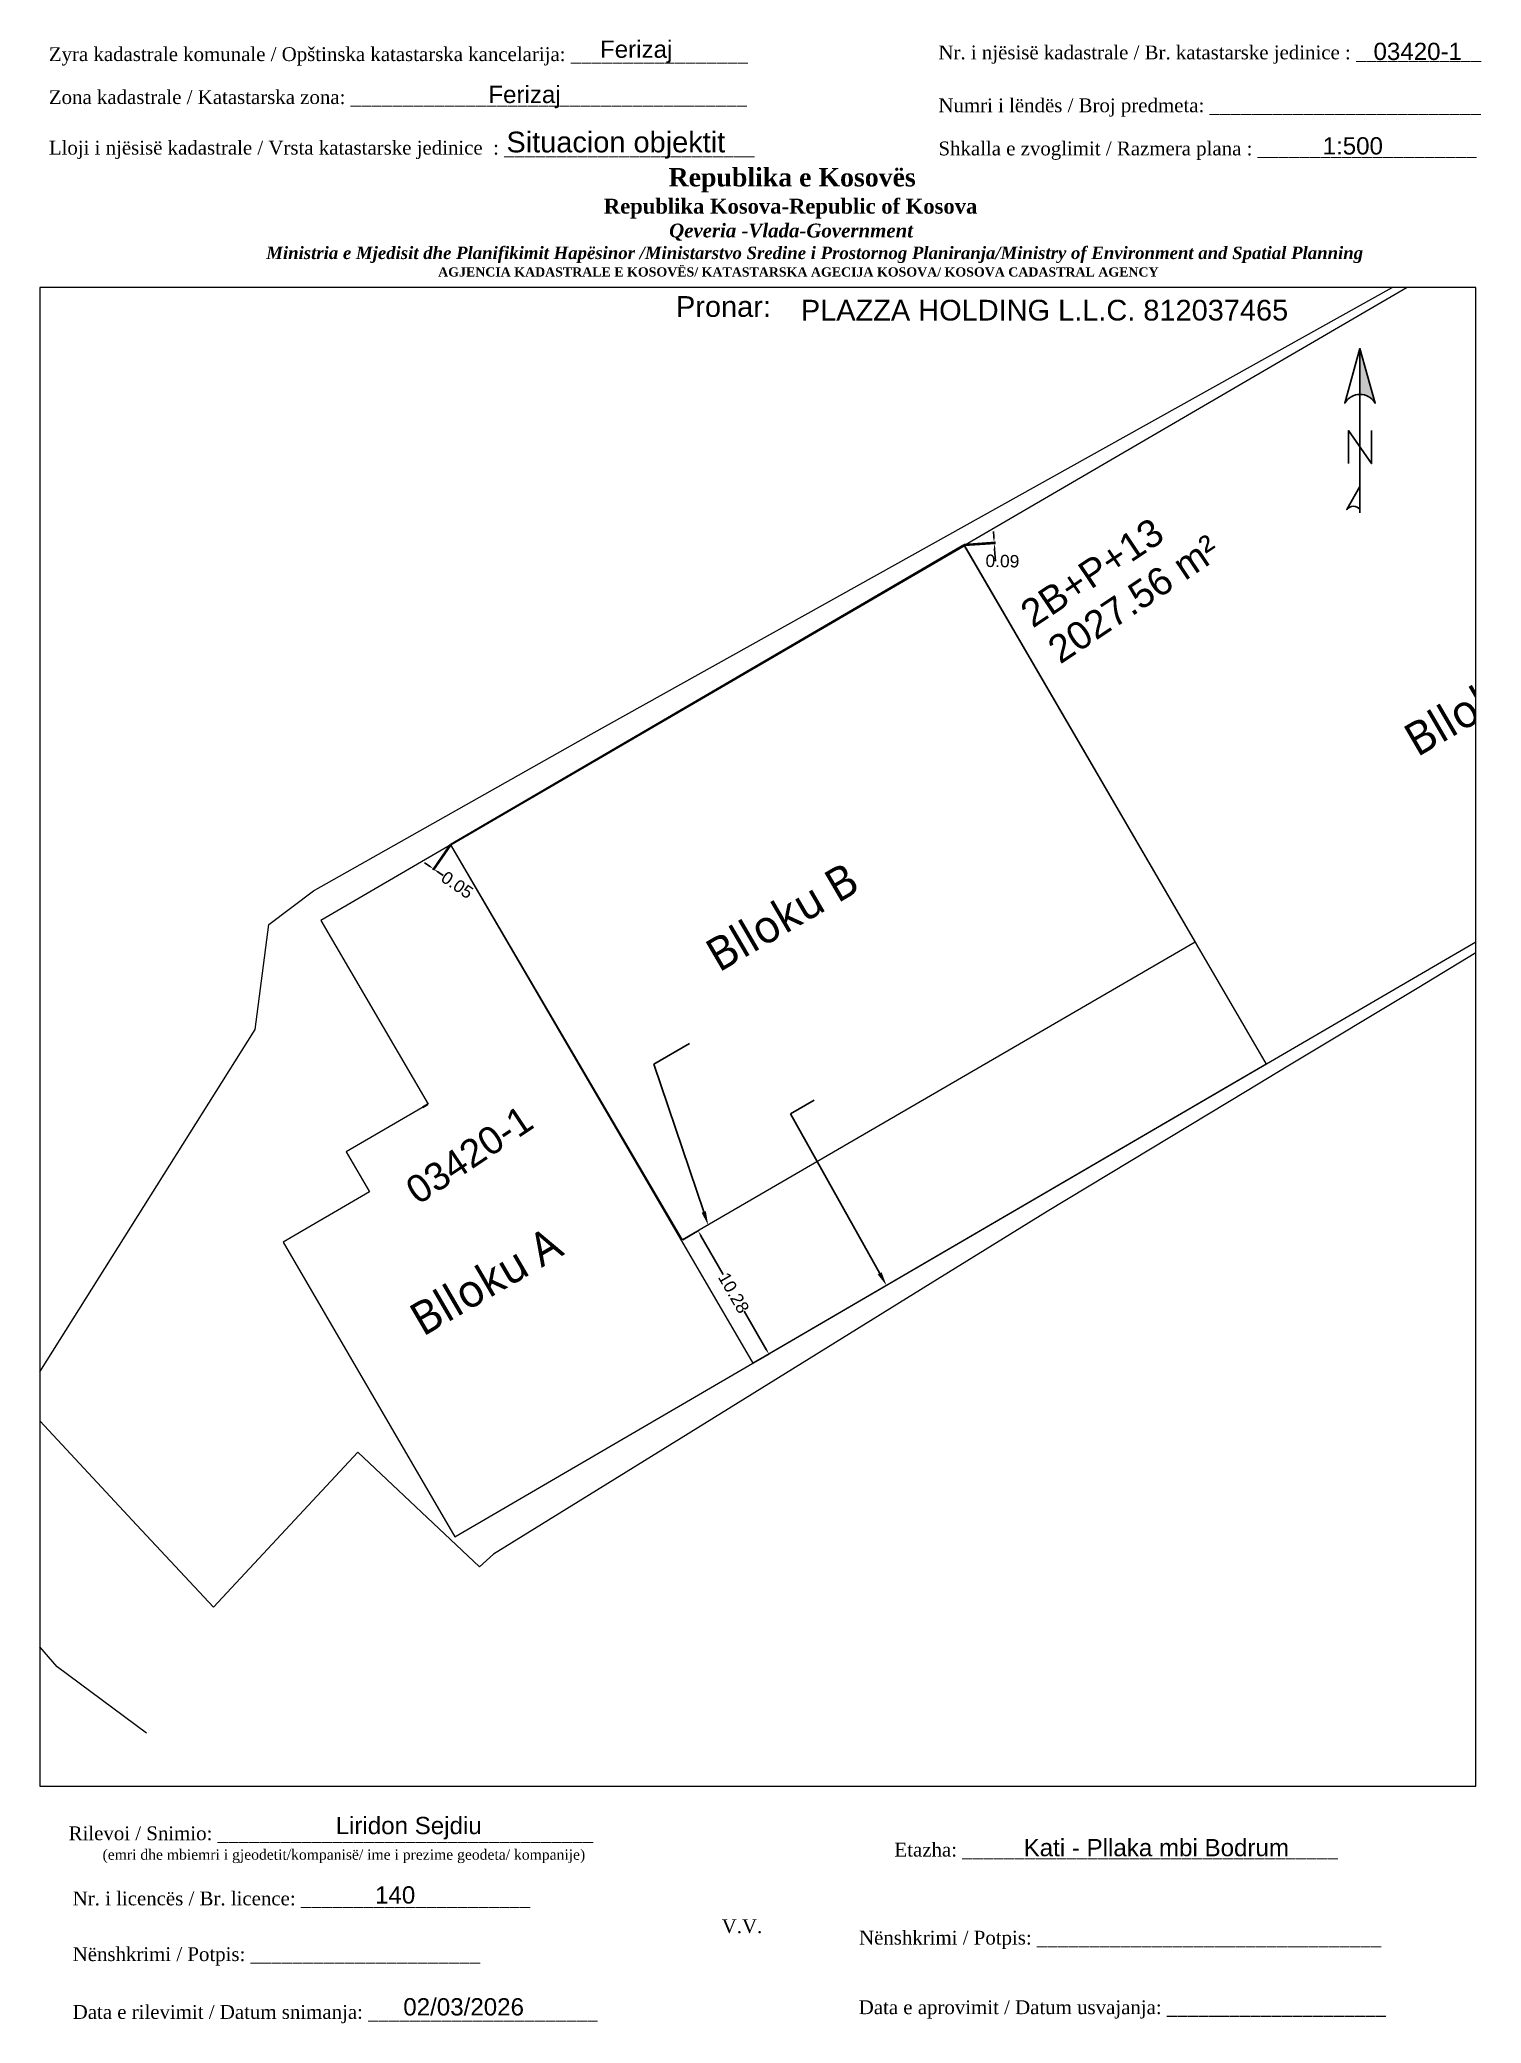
# Paper-space layout 'Layout1' of a CAD drawing. Header units: metres, sheet in millimetres. Extents: x 0 to 209, y 3 to 291.
# The model-space entities are those that its viewports show. They can reach past a viewport. Long polylines and large blocks are cut down to what shows.
import ezdxf
from ezdxf import colors
from ezdxf.entities.mleader import LeaderData, LeaderLine
from ezdxf.math import Vec2, Vec3

# ---------------------------------------------------------------- set-up
doc = ezdxf.new("R2010")
doc.units = ezdxf.units.M
for name, color, linetype, lineweight in [('asfalt pikat', 183, 'Continuous', 0), ('b1 projekt', 7, 'Continuous', 0), ('b2 projekt', 7, 'Continuous', 0), ('Drawing & Figure_Pen_No__101', 252, 'Continuous', 13), ('Korniza e jashtme', 7, 'Continuous', 0), ('korniza txt', 7, 'Continuous', 0), ('Parc-Baz', 7, 'Continuous', 0), ('pllaka mbi bodrum ekzekutimi', 1, 'Continuous', 0), ('projekti b2', 5, 'Continuous', 0)]:
    doc.layers.add(name, color=color, linetype=linetype, lineweight=lineweight)
doc.styles.add('GENERATED_STYLE_2', font='Microsoft YaHei UI.ttf')
doc.styles.get("Standard").update_dxf_attribs({"font": 'arial.ttf'})
doc.dimstyles.get("Standard").update_dxf_attribs({"dimtxt": 0.18, "dimasz": 0.18, "dimexe": 0.18, "dimexo": 0.0625, "dimgap": 0.09, "dimtad": 0, "dimtih": 1, "dimtoh": 1, "dimdec": 4, "dimzin": 0, "dimdsep": 46, "dimtxsty": 'Standard', "dimcen": 0.09, "dimadec": 0, "dimazin": 0, "dimtfac": 1, "dimtdec": 4, "dimtofl": 0, "dimtmove": 0, "dimatfit": 3, "dimfxl": 1, "dimtolj": 1, "dimtzin": 0, "dimarcsym": 0})

# ---------------------------------------------------------------- blocks, each defined once
blk = doc.blocks.new('*U34')
at = {"linetype": 'ByBlock', "lineweight": -2}
blk.add_hatch(color=0, dxfattribs=at).paths.add_polyline_path([(0, 562), (0, 301, -0.269143), (87, 250)])
at = {"color": 0, "linetype": 'ByBlock', "lineweight": -2}
for points in [[(87, 250, 0.580323), (-87, 250), (0, 562), (87, 250), (0, 562), (0, 300)], [(0, -356, 0.5), (-75, -356), (0, -225)]]:
    blk.add_lwpolyline(points, format="xyb", dxfattribs=at)
for points in [[(0, -375), (0, 562)], [(-66, -94), (-66, 94), (66, -94), (66, 94)]]:
    blk.add_lwpolyline(points, dxfattribs=at)
blk = doc.blocks.new('*D52')
at = {"layer": 'Defpoints', "color": 0, "transparency": 16777216}
for p in [(7511217.37, 4693166.38, 623.83), (7511217.38, 4693166.29), (7511219.56, 4693166.52)]:
    blk.add_point(p, dxfattribs=at)
at = {"layer": 'pllaka mbi bodrum ekzekutimi', "color": 0, "lineweight": -2, "transparency": 16777216}
for p, q in [((7511219.53, 4693166.92), (7511219.51, 4693167.32)), ((7511217.4, 4693166.38), (7511219.65, 4693166.53)), ((7511217.41, 4693166.29), (7511219.66, 4693166.44)), ((7511219.59, 4693166.03), (7511219.65, 4693165.17))]:
    blk.add_line(p, q, dxfattribs=at)
at = {"layer": 'pllaka mbi bodrum ekzekutimi', "color": 0, "transparency": 16777216}
for points in [[(7511219.6, 4693166.93), (7511219.47, 4693166.92), (7511219.56, 4693166.52)], [(7511219.66, 4693166.04), (7511219.53, 4693166.03), (7511219.57, 4693166.43)]]:
    blk.add_solid(points, dxfattribs=at)
at = {"layer": 'pllaka mbi bodrum ekzekutimi', "color": 0, "transparency": 16777216, "insert": (7511220.16, 4693165.17), "char_height": 0.9, "attachment_point": 5, "rotation": 359}
blk.add_mtext('\\A1;0.09', dxfattribs=at)
blk = doc.blocks.new('*D53')
at = {"layer": 'Defpoints', "color": 0, "transparency": 16777216}
for p in [(7511180.18, 4693144.66, 623.82), (7511180.23, 4693144.63), (7511179.01, 4693142.85)]:
    blk.add_point(p, dxfattribs=at)
at = {"layer": 'pllaka mbi bodrum ekzekutimi', "color": 0, "lineweight": -2, "transparency": 16777216}
for p, q in [((7511180.17, 4693144.64), (7511178.92, 4693142.81)), ((7511180.21, 4693144.61), (7511178.96, 4693142.78)), ((7511178.64, 4693143.11), (7511178.31, 4693143.33)), ((7511179.34, 4693142.63), (7511179.67, 4693142.4))]:
    blk.add_line(p, q, dxfattribs=at)
at = {"layer": 'pllaka mbi bodrum ekzekutimi', "color": 0, "transparency": 16777216}
for points in [[(7511178.68, 4693143.16), (7511178.6, 4693143.05), (7511178.97, 4693142.88)], [(7511179.38, 4693142.68), (7511179.3, 4693142.57), (7511179.01, 4693142.85)]]:
    blk.add_solid(points, dxfattribs=at)
at = {"layer": 'pllaka mbi bodrum ekzekutimi', "color": 0, "transparency": 16777216, "insert": (7511180.68, 4693141.72), "char_height": 0.9, "attachment_point": 5, "rotation": 325.6679}
blk.add_mtext('\\A1;0.05', dxfattribs=at)
blk = doc.blocks.new('*D54')
at = {"layer": 'Defpoints', "color": 0, "transparency": 16777216}
for p in [(7511196.99, 4693116.01, 623.78), (7511202.11, 4693107.09), (7511203.25, 4693107.75)]:
    blk.add_point(p, dxfattribs=at)
at = {"layer": 'pllaka mbi bodrum ekzekutimi', "color": 0, "lineweight": -2, "transparency": 16777216}
for p, q in [((7511197.02, 4693116.03), (7511198.21, 4693116.71)), ((7511198.33, 4693116.32), (7511199.94, 4693113.5)), ((7511203.05, 4693108.09), (7511201.46, 4693110.86)), ((7511202.13, 4693107.11), (7511203.32, 4693107.79))]:
    blk.add_line(p, q, dxfattribs=at)
at = {"layer": 'pllaka mbi bodrum ekzekutimi', "color": 0, "transparency": 16777216}
for points in [[(7511198.38, 4693116.35), (7511198.27, 4693116.29), (7511198.13, 4693116.67)], [(7511203.1, 4693108.13), (7511202.99, 4693108.06), (7511203.25, 4693107.75)]]:
    blk.add_solid(points, dxfattribs=at)
at = {"layer": 'pllaka mbi bodrum ekzekutimi', "color": 0, "transparency": 16777216, "insert": (7511200.7, 4693112.18), "char_height": 0.9, "attachment_point": 5, "rotation": 299.851}
blk.add_mtext('\\A1;10.28', dxfattribs=at)

msp = doc.modelspace()

# ---------------------------------------------------------------- linework, layer by layer
at = {"color": 7, "linetype": 'Continuous', "lineweight": 30}
msp.add_line((7511178.521, 4693125.814), (7511178.175, 4693125.612), dxfattribs=at)
at = {"layer": 'asfalt pikat'}
msp.add_polyline3d([(7511158.191, 4693080.299, 623.644), (7511151.717, 4693085.089, 623.726), (7511147.242, 4693090.254, 623.794), (7511139.618, 4693101.488, 623.972)], dxfattribs=at)
at = {"layer": 'b1 projekt', "lineweight": 13}
msp.add_lwpolyline([(7511202.106, 4693107.094), (7511180.227, 4693144.633), (7511217.377, 4693166.286), (7511239.257, 4693128.746)], close=True, dxfattribs=at)
at = {"layer": 'Parc-Baz', "flags": 128}
for points in [[(7511182.297, 4693092.338), (7511173.489, 4693100.651), (7511163.042, 4693089.419), (7511157.49, 4693095.35), (7511149.107, 4693104.338), (7511166.048, 4693131.246), (7511167.048, 4693138.865), (7511170.27, 4693141.29), (7511190.39, 4693152.64), (7511265.6, 4693194.599)], [(7511257.308, 4693138.522), (7511250.183, 4693134.227), (7511240.833, 4693128.591), (7511237.876, 4693126.808), (7511230.89, 4693122.597), (7511223.387, 4693118.074), (7511214.925, 4693112.833), (7511196.886, 4693101.661), (7511183.316, 4693093.257), (7511182.297, 4693092.338)]]:
    msp.add_lwpolyline(points, dxfattribs=at)
at = {"layer": 'pllaka mbi bodrum ekzekutimi', "lineweight": 13}
msp.add_lwpolyline([(7511196.988, 4693116.012), (7511180.184, 4693144.662), (7511217.371, 4693166.378), (7511234.116, 4693137.564)], close=True, dxfattribs=at)
at = {"layer": 'projekti b2'}
msp.add_lwpolyline([(7511283.772, 4693158.222), (7511263.429, 4693193.126), (7511170.809, 4693139.144), (7511178.564, 4693125.839), (7511172.646, 4693122.39), (7511174.333, 4693119.495), (7511168.069, 4693115.845), (7511180.507, 4693094.505), (7511270.23, 4693146.799), (7511268.694, 4693149.434), (7511283.772, 4693158.222)], close=True, dxfattribs=at)

# ---------------------------------------------------------------- texts
msp.add_text('2B+P+13', height=2, rotation=33.79361).set_placement((7511222.354, 4693160.276))
at = {"color": 0}
msp.add_text('2027.56 m²', height=2, rotation=33.79361, dxfattribs=at).set_placement((7511224.34, 4693157.671))
at = {"layer": 'Drawing & Figure_Pen_No__101', "color": 252, "linetype": 'Continuous', "lineweight": 13, "char_height": 2.4, "attachment_point": 8, "rotation": 30.23545, "style": 'GENERATED_STYLE_2'}
for s, insert in [('\\A1;Blloku C', (7511255.357, 4693153.916)), ('\\A1;Blloku B', (7511204.816, 4693138.34)), ('\\A1;Blloku A', (7511183.367, 4693111.958))]:
    msp.add_mtext(s, dxfattribs=dict(at, insert=insert))
at = {"layer": 'Parc-Baz'}
msp.add_text('03420-1', height=2, rotation=33.79361, dxfattribs=at).set_placement((7511177.844, 4693118.509))

# ---------------------------------------------------------------- dimensions: what is measured, and where the dimension line sits
at = {"layer": 'pllaka mbi bodrum ekzekutimi', "color": 5}
dim = msp.add_linear_dim(base=(7511219.561, 4693166.523), p1=(7511217.377, 4693166.286), p2=(7511217.371, 4693166.378, 623.827), angle=93.78843, dimstyle='Standard', override={"dimscale": 0.5, "dimtxt": 1.8, "dimasz": 0.8, "dimtih": 0, "dimtoh": 0, "dimdec": 2, "dimcen": 0, "dimtdec": 2}, dxfattribs=at)
dim.commit()
dim.dimension.update_dxf_attribs({"geometry": '*D52', "text_midpoint": (7511220.157, 4693165.165), "dimtype": 161, "text_rotation": 359})
for base, p1, p2, angle, picture, middle in [((7511179.012, 4693142.854), (7511180.184, 4693144.662, 623.823), (7511180.227, 4693144.633), 325.66792, '*D53', (7511180.678, 4693141.717)), ((7511203.246, 4693107.748), (7511196.988, 4693116.012, 623.782), (7511202.106, 4693107.094), 299.85097, '*D54', (7511200.702, 4693112.181))]:
    dim = msp.add_linear_dim(base=base, p1=p1, p2=p2, angle=angle, dimstyle='Standard', override={"dimscale": 0.5, "dimtxt": 1.8, "dimasz": 0.8, "dimtih": 0, "dimtoh": 0, "dimdec": 2, "dimcen": 0, "dimtdec": 2}, dxfattribs=at)
    dim.commit()
    dim.dimension.update_dxf_attribs({"geometry": picture, "text_midpoint": middle, "dimtype": 161})

# ---------------------------------------------------------------- leaders
at = {"layer": 'b2 projekt'}
ml = msp.add_multileader_mtext('Standard', dxfattribs=at)
ml.set_content('', color=256)
ml.set_leader_properties()
ml.build(insert=Vec2(0, 0))
ml.multileader.update_dxf_attribs({"text_right_attachment_type": 6, "dogleg_length": 0.36, "arrow_head_size": 1})
ctx = ml.context
ctx.base_point, ctx.char_height, ctx.arrow_head_size, ctx.landing_gap_size, ctx.plane_origin, ctx.plane_x_axis, ctx.plane_y_axis = Vec3(7511206.524, 4693126.139), 1.3, 1, 0.3, Vec3(7511211.76, 4693112.72), Vec3(0.8660254, 0.5), Vec3(-0.5, 0.8660254)
ctx.right_attachment = 6
notes = []
notes.append((ctx, [(0, (1, 1, 0), (7511204.806, 4693125.147), (0.8660254, 0.5), 1.984, [(0, [(7511211.76, 4693112.72)], 0, [])])]))
ctx.mtext.insert, ctx.mtext.text_direction, ctx.mtext.rotation, ctx.mtext.flow_direction = Vec3(7511206.453, 4693126.861), Vec3(0.8660254, 0.5), 0.5235988, 5
at = {"layer": 'pllaka mbi bodrum ekzekutimi'}
ml = msp.add_multileader_mtext('Standard', dxfattribs=at)
ml.set_content('', color=256)
ml.set_leader_properties()
ml.build(insert=Vec2(0, 0))
ml.multileader.update_dxf_attribs({"text_right_attachment_type": 6, "dogleg_length": 0.36, "arrow_head_size": 1})
ctx = ml.context
ctx.base_point, ctx.char_height, ctx.arrow_head_size, ctx.landing_gap_size, ctx.plane_origin, ctx.plane_x_axis, ctx.plane_y_axis = Vec3(7511197.506, 4693130.242, 620.989), 1.3, 1, 0.3, Vec3(7511200.153, 4693110.493, 620.989), Vec3(0.8660254, 0.5), Vec3(-0.5, 0.8660254)
ctx.right_attachment = 6
notes.append((ctx, [(0, (1, 1, 0), (7511194.923, 4693128.751, 620.989), (0.8660254, 0.5), 2.982, [(0, [(7511198.849, 4693117.092, 620.989)], 0, [])])]))
ctx.mtext.insert, ctx.mtext.text_direction, ctx.mtext.rotation, ctx.mtext.flow_direction = Vec3(7511197.435, 4693130.965, 620.989), Vec3(0.8660254, 0.5), 0.5235988, 5
for ctx, leaders in notes:
    for number, flags, end, landing, length, lines in leaders:
        leader = LeaderData()
        leader.index, (leader.has_last_leader_line, leader.has_dogleg_vector, leader.attachment_direction) = number, flags
        leader.last_leader_point, leader.dogleg_vector, leader.dogleg_length = Vec3(end), Vec3(landing), length
        for number, points, colour, breaks in lines:
            line = LeaderLine()
            line.index, line.vertices, line.color, line.breaks = number, Vec3.list(points), colors.encode_raw_color(colour), breaks
            leader.lines.append(line)
        ctx.leaders.append(leader)

psp = doc.layouts.get("Layout1")

# ---------------------------------------------------------------- block references
at = {"xscale": 0.0254, "yscale": 0.0254, "zscale": 0.0254}
psp.add_blockref('*U34', (191.21, 231.59), dxfattribs=at)

# ---------------------------------------------------------------- texts
psp.add_text('1:500', height=2.5).set_placement((185.8, 273.97))
for s, insert, char_height, width, attachment_point in [('Ferizaj', (86.39, 288.84), 2.5, 9.9735, 5), ('03420-1', (193.17, 290.15), 2.5, 12.8172, 1), ('{\\fTimes New Roman|b0|i0|c0|p18;Zyra kadastrale komunale / Opštinska katastarska kancelarija: _________________}', (1.33, 289.5), 2, 100.6873, 1), ('{\\fTimes New Roman|b0|i0|c0|p18;Nr. i njësisë kadastrale / Br. katastarske jedinice : ____________}', (130.16, 289.75), 2, 79.9484, 1), ('{\\fTimes New Roman|b0|i0|c0|p18;Zona kadastrale / Katastarska zona: ______________________________________}', (1.33, 283.28), 2, 100.6873, 1), ('Ferizaj', (64.98, 283.92), 2.5, 10.4792, 1), ('{\\fTimes New Roman|b0|i0|c0|p18;Numri i lëndës / Broj predmeta: __________________________}', (130.16, 282.09), 2, 79.9484, 1), ('{\\fTimes New Roman|b0|i0|c0|p18;Lloji i njësisë kadastrale / Vrsta katastarske jedinice  : ________________________}', (1.33, 275.95), 2, 100.6873, 1), ('Situacion objektit', (83.44, 275.32), 3, 39.1059, 5), ('{\\fTimes New Roman|b0|i0|c0|p18;Shkalla e zvoglimit / Razmera plana : _____________________}', (130.16, 275.84), 2, 79.9484, 1), ('\\pi77.297;{\\fBook Antiqua|b1|i0|c0|p18;\\H1.333x;Republika e Kosovës\\fTimes New Roman|b1|i0|c0|p18;\\P\\pi67.927;\\fBook Antiqua|b1|i0|c0|p18;\\H0.8125x;Republika Kosova-Republic of Kosova\\fTimes New Roman|b1|i0|c0|p18;\\P\\pi77.378;\\fBook Antiqua|b1|i1|c0|p18;\\H0.9233x;Qeveria -Vlada-Government \\P\\pi13.032,l6,t23.033;\\fTimes New Roman|b1|i1|c0|p18;\\H0.9x;Ministria e Mjedisit dhe Planifikimit Hapësinor /Ministarstvo Sredine i Prostornog Planiranja/Ministry of Environment and Spatial Planning\\P\\pi43.931,l0,tz;\\fBook Antiqua|b1|i0|c0|p18;\\H0.7406x;AGJENCIA KADASTRALE E KOSOVËS/ KATASTARSKA AGECIJA KOSOVA/ KOSOVA CADASTRAL AGENCY}', (13.78, 272.01), 2, 191.8237, 1), ('Pronar:  ', (92.16, 253.45), 3, 16.0723, 1)]:
    psp.add_mtext(s, dxfattribs=dict(insert=insert, char_height=char_height, width=width, attachment_point=attachment_point))
at = {"color": 1, "insert": (110.24, 252.92), "char_height": 3, "width": 97.9277, "attachment_point": 1}
psp.add_mtext('PLAZZA HOLDING L.L.C. 812037465', dxfattribs=at)
at = {"layer": 'korniza txt'}
for s, p in [('Liridon Sejdiu', (42.86, 30.7)), ('Kati - Pllaka mbi Bodrum', (142.5, 27.5))]:
    psp.add_text(s, height=2.5, dxfattribs=at).set_placement(p)
for s, insert, char_height, width, attachment_point in [('{\\fTimes New Roman|b0|i0|c0|p18;Rilevoi / Snimio: ____________________________________\\P     \\H0.75x;(emri dhe mbiemri i gjeodetit/kompanisë/ ime i prezime geodeta/ kompanije)}', (42.17, 29.16), 2, 74.7958, 5), ('{\\fTimes New Roman|b0|i0|c0|p18;Etazha: ____________________________________\\P     }', (155.89, 26.59), 2, 74.7958, 5), ('140', (48.57, 23.15), 2.5, 5.8271, 1), ('{\\fTimes New Roman|b0|i0|c0|p18;Nr. i licencës / Br. licence: ______________________\\P                                }', (4.78, 22.39), 2, 83.344, 1), ('{\\fTimes New Roman|b0|i0|c0|p18;V.V.                                 }', (101.71, 17.35), 2, 5.7076, 5), ('{\\fTimes New Roman|b0|i0|c0|p18;Nënshkrimi / Potpis: ______________________\\P                                 }', (4.78, 14.32), 2, 83.344, 1), ('{\\fTimes New Roman|b0|i0|c0|p18; Nënshkrimi / Potpis: _________________________________}', (117.91, 16.71), 2, 83.344, 1), ('{\\fTimes New Roman|b0|i0|c0|p18;Data e rilevimit / Datum snimanja: ______________________\\P                                 }', (4.78, 5.95), 2, 83.344, 1), ('02/03/2026', (52.66, 6.94), 2.5, 17.4795, 1), ('{\\fTimes New Roman|b0|i0|c0|p18; Data e aprovimit / Datum usvajanja: _____________________}', (117.86, 6.63), 2, 83.344, 1)]:
    psp.add_mtext(s, dxfattribs=dict(at, insert=insert, char_height=char_height, width=width, attachment_point=attachment_point))

# ---------------------------------------------------------------- viewports
at = {"layer": 'Korniza e jashtme', "view_target_point": (7499131.095, 4689980.516), "view_twist_angle": 360}
psp.add_viewport(center=(104, 146.19), size=(208, 217.061), view_center_point=(12071.349, 3150.211), view_height=108.5303, dxfattribs=at)

doc.saveas('drawing.dxf')
